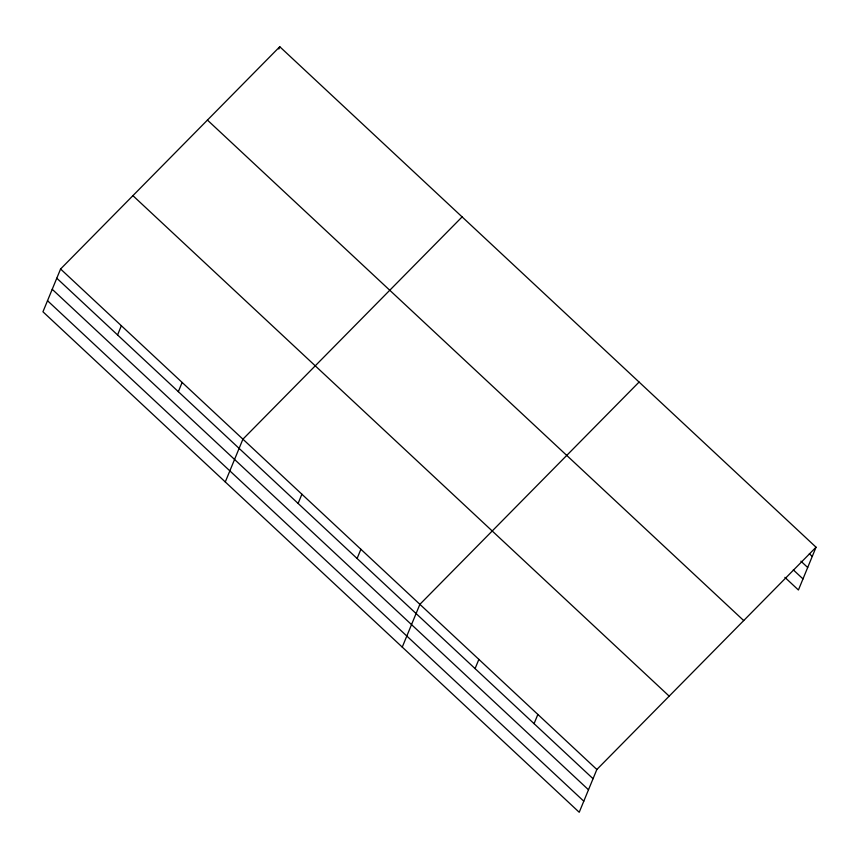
<?xml version="1.0" encoding="UTF-8"?>
<svg xmlns="http://www.w3.org/2000/svg" width="859" height="859" viewBox="0 0 859 859"><rect width="100%" height="100%" fill="white"/><g stroke="black" fill="none" stroke-linecap="round" stroke-linejoin="round"><path stroke-width="1.29" d="M60.581 269.007L42.95 311.785L579.224 812.27L596.855 769.492L816.05 547.215L279.776 46.73L60.581 269.007L596.855 769.492M117.565 334.935L121.355 325.733M278.831 49.038L279.776 46.73M178.339 391.661L182.129 382.459M225.283 481.953L242.914 439.174L462.11 216.898M298.105 503.438L301.896 494.226M357.097 558.49L360.887 549.288M402.248 647.106L419.879 604.339L639.085 382.062M475.081 668.592L478.871 659.39M534.062 723.654L537.863 714.441M816.05 547.215L798.419 589.993L784.879 577.355M809.35 553.711L812.26 556.428M800.921 561.185L807.685 567.498M793.319 569.882L802.982 578.912M207.438 120.088L743.711 620.574M132.92 195.659L669.182 696.144M56.78 278.219L593.054 778.705M52.216 289.29L588.49 789.775M47.513 300.704L583.787 801.189"/></g></svg>
